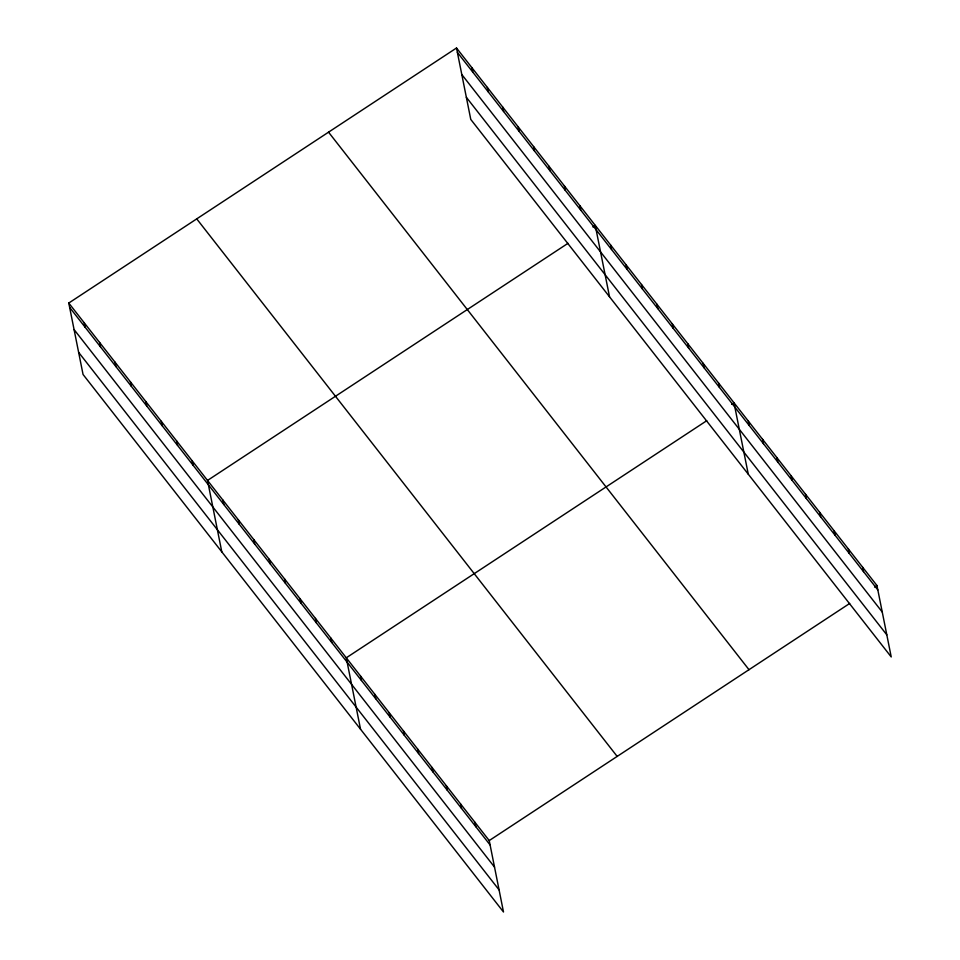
<?xml version="1.0" encoding="UTF-8"?>
<svg xmlns="http://www.w3.org/2000/svg" width="960" height="960" viewBox="0 0 960 960"><rect width="100%" height="100%" fill="white"/><g stroke="black" fill="none" stroke-linecap="round" stroke-linejoin="round"><path stroke-width="1.44" d="M68.772 303.048L489.228 840.576L503.496 912L83.052 374.472L68.772 303.048L456.504 48L876.948 585.528L891.228 656.952L470.772 119.424L456.504 48M567.996 243.312L207.528 480.432L221.796 551.856M592.884 226.944L595.248 225.384L609.528 296.808M706.752 420.696L346.272 657.816L360.54 729.24M731.628 404.328L733.992 402.768L748.272 474.192M489.228 840.576L849.696 603.444M874.584 587.088L876.948 585.528M457.38 52.404L877.824 589.92M461.796 74.52L882.252 612.048M466.356 97.308L886.8 634.836M328.548 132.168L749.004 669.696M196.728 218.88L617.172 756.408M69.66 307.452L490.104 844.968M74.076 329.568L494.52 867.096M78.636 352.356L499.08 889.884M862.656 567.252L863.532 571.644M848.364 548.976L849.24 553.368M834.06 530.7L834.948 535.092M819.768 512.424L820.644 516.816M805.476 494.148L806.352 498.54M791.184 475.872L792.06 480.264M776.88 457.596L777.768 461.988M762.588 439.32L763.464 443.712M748.296 421.044L749.172 425.436M718.584 383.052L719.46 387.456M703.164 363.348L704.04 367.752M687.744 343.644L688.632 348.036M672.336 323.928L673.212 328.332M656.916 304.224L657.792 308.616M641.496 284.508L642.384 288.912M626.088 264.804L626.964 269.196M610.668 245.088L611.544 249.492M579.828 205.68L580.716 210.072M564.42 185.964L565.296 190.368M549 166.26L549.876 170.652M533.58 146.544L534.468 150.948M518.172 126.84L519.048 131.232M502.752 107.124L503.628 111.528M487.332 87.42L488.22 91.812M471.924 67.704L472.8 72.108M474.924 822.3L475.812 826.692M460.632 804.024L461.508 808.416M446.34 785.748L447.216 790.14M432.048 767.472L432.924 771.864M417.744 749.196L418.632 753.588M403.452 730.92L404.328 735.312M389.16 712.644L390.036 717.036M374.868 694.368L375.744 698.76M360.564 676.092L361.452 680.484M330.852 638.1L331.74 642.504M315.444 618.396L316.32 622.8M300.024 598.692L300.9 603.084M284.604 578.976L285.48 583.38M269.196 559.272L270.072 563.664M253.776 539.556L254.652 543.96M238.356 519.852L239.232 524.244M222.936 500.136L223.824 504.54M192.108 460.716L192.984 465.12M176.688 441.012L177.576 445.416M161.28 421.308L162.156 425.7M145.86 401.592L146.736 405.996M130.44 381.888L131.316 386.28M115.032 362.172L115.908 366.576M99.612 342.468L100.488 346.86M84.192 322.752L85.068 327.156"/></g></svg>
